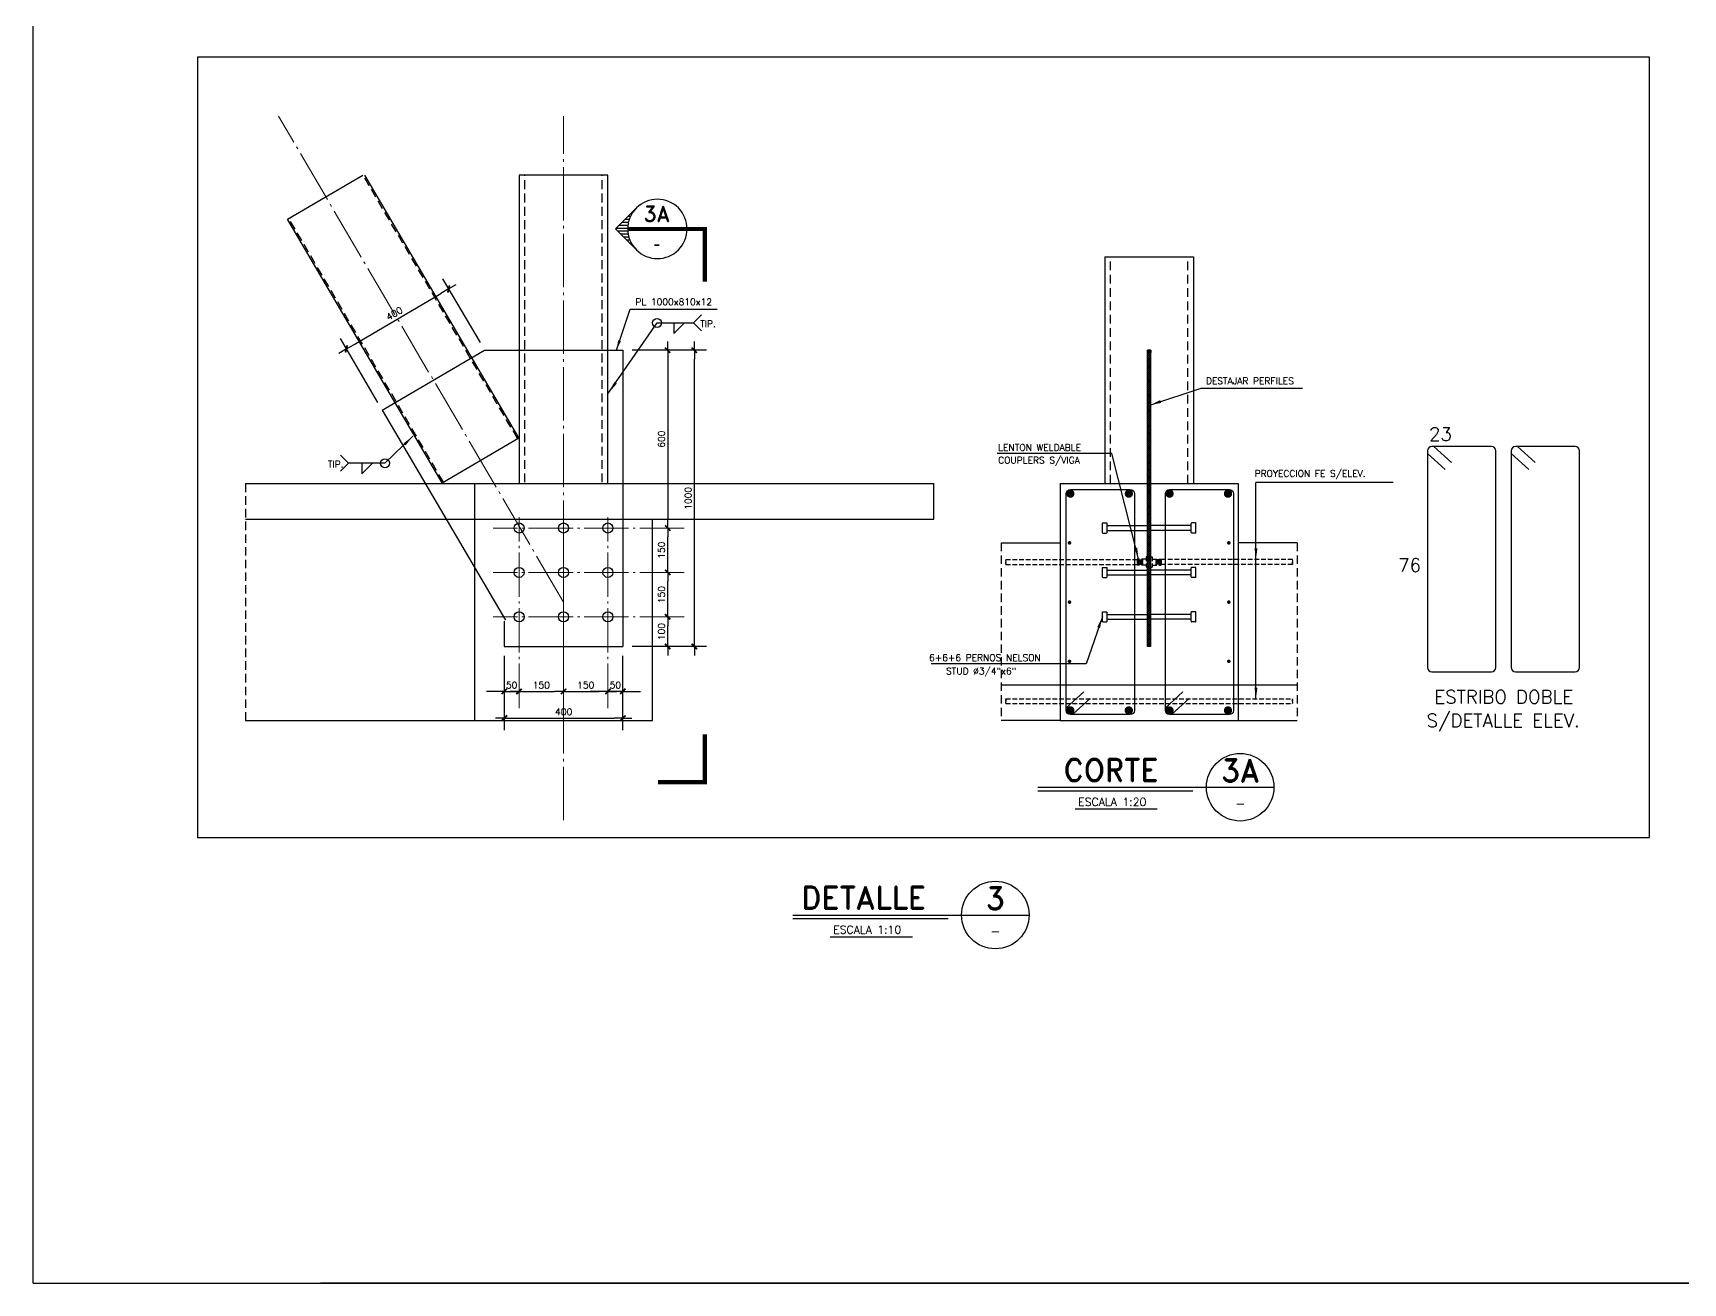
# Model space of a CAD drawing. Extents: x -17499 to 13275, y -26044 to 28890.
# Drawn here: x -58 to 2726, y 68 to 2178 of the extents above; entities that cross this region are included whole.
import ezdxf
from ezdxf.enums import TextEntityAlignment as Align

# ---------------------------------------------------------------- set-up
doc = ezdxf.new("R2010")
doc.units = 0
doc.header["$LTSCALE"] = 30
doc.header["$MEASUREMENT"] = 0
for name, pattern in [('DASHED', [0.75, 0.5, -0.25]), ('EJES', [12.5, 10, -1, 0.5, -1]), ('HIDDEN', [0.375, 0.25, -0.125]), ('RLE-PROYECCION', [0.71438, 0.47625, -0.23813])]:
    doc.linetypes.add(name, pattern=pattern)
doc.layers.get('0').update_dxf_attribs({"linetype": 'CONTINUOUS'})
for name, color, linetype in [('FE', 7, 'CONTINUOUS'), ('RL-CORTES', 5, 'CONTINUOUS'), ('RLA-CORTES', 5, 'CONTINUOUS'), ('RLA-COTAS1', 2, 'CONTINUOUS'), ('RLA-COTAS2', 1, 'CONTINUOUS'), ('RLA-FE', 7, 'CONTINUOUS'), ('RLA-FORMATO', 7, 'CONTINUOUS'), ('RLA-HATCH', 1, 'CONTINUOUS'), ('RLA-MUROS', 5, 'CONTINUOUS'), ('RLA-PERFILES', 3, 'CONTINUOUS'), ('RLA-SEGMENTO1', 2, 'DASHED'), ('RLA-SOLDADURAS', 2, 'CONTINUOUS'), ('RLA-TEXTOS', 3, 'CONTINUOUS'), ('TEXTOS', 3, 'CONTINUOUS'), ('TEXTOS50A', 3, 'CONTINUOUS')]:
    doc.layers.add(name, color=color, linetype=linetype)
doc.layers.add('RLA-EJES', color=1, linetype='EJES', lineweight=9)
doc.styles.add('ROMAND', font='romand', dxfattribs={"height": 31.5})
doc.styles.add('ROMANS', font='romans.shx', dxfattribs={"height": 11.25})
doc.styles.add('SIETE50', font='ROMAND.SHX', dxfattribs={"height": 31.5})
doc.linetypes.add('ZIGZAG', pattern='A,0.0001,-0.2,[131,ltypeshp.shx,S=0.2,R=0,X=-0.2,Y=0],-0.4,[131,ltypeshp.shx,S=0.2,R=180,X=0.2,Y=0],-0.2', length=0.8001)
doc.dimstyles.new('ING10M', dxfattribs={"dimscale": 50, "dimtxt": 0.27, "dimasz": 0.3, "dimexe": 0.2, "dimexo": 1, "dimgap": 0.1, "dimtad": 1, "dimdec": 1, "dimlfac": 2, "dimzin": 12, "dimdsep": 46, "dimtxsty": 'ROMANS', "dimblk1": 'TICK1', "dimblk2": 'TICK1', "dimsah": 1, "dimcen": 0.09, "dimse1": 1, "dimse2": 1, "dimclrd": 2, "dimclre": 4, "dimclrt": 3, "dimadec": 0, "dimazin": 0, "dimtfac": 1, "dimtdec": 1, "dimtix": 1, "dimtmove": 2, "dimatfit": 3, "dimldrblk": 'TICK1', "dimfxl": 1, "dimtolj": 1, "dimtzin": 12, "dimarcsym": 0})

# ---------------------------------------------------------------- blocks, each defined once
blk = doc.blocks.new('TICK1')
at = {"color": 2}
for points in [[(0, 0), (-1, 0)], [(0, 0), (1, 0)]]:
    blk.add_lwpolyline(points, dxfattribs=at)
at = {"color": 2, "const_width": 0.2}
blk.add_lwpolyline([(-0.3, -0.3), (0.3, 0.3)], dxfattribs=at)
blk = doc.blocks.new('*D19')
at = {"layer": 'RLA-COTAS1', "color": 2, "lineweight": -2, "transparency": 16777216}
blk.add_line((852.1, 1066.8), (897.1, 1066.8), dxfattribs=at)
at = {"layer": 'RLA-COTAS1', "color": 2, "lineweight": -2, "transparency": 16777216, "xscale": 15, "yscale": 15, "zscale": 15, "rotation": 180}
blk.add_blockref('TICK1', (837.1, 1066.8), dxfattribs=at)
at = {"layer": 'RLA-COTAS1', "color": 2, "lineweight": -2, "transparency": 16777216, "xscale": 15, "yscale": 15, "zscale": 15}
blk.add_blockref('TICK1', (912.1, 1066.8), dxfattribs=at)
at = {"layer": 'RLA-COTAS1', "color": 3, "transparency": 16777216, "insert": (874.6, 1077.5), "char_height": 11.25, "attachment_point": 5, "style": 'ROMANS'}
blk.add_mtext('\\A1;150', dxfattribs=at)
blk = doc.blocks.new('*D20')
at = {"layer": 'RLA-COTAS1', "color": 2, "lineweight": -2, "transparency": 16777216}
for p, q in [((722.1, 1066.8), (707.1, 1066.8)), ((737.1, 1066.8), (762.1, 1066.8)), ((777.1, 1066.8), (792.1, 1066.8))]:
    blk.add_line(p, q, dxfattribs=at)
at = {"layer": 'RLA-COTAS1', "color": 2, "lineweight": -2, "transparency": 16777216, "xscale": 15, "yscale": 15, "zscale": 15}
blk.add_blockref('TICK1', (737.1, 1066.8), dxfattribs=at)
at = {"layer": 'RLA-COTAS1', "color": 2, "lineweight": -2, "transparency": 16777216, "xscale": 15, "yscale": 15, "zscale": 15, "rotation": 180}
blk.add_blockref('TICK1', (762.1, 1066.8), dxfattribs=at)
at = {"layer": 'RLA-COTAS1', "color": 3, "transparency": 16777216, "insert": (749.6, 1077.5), "char_height": 11.25, "attachment_point": 5, "style": 'ROMANS'}
blk.add_mtext('\\A1;50', dxfattribs=at)
blk = doc.blocks.new('*D21')
at = {"layer": 'RLA-COTAS1', "color": 2, "lineweight": -2, "transparency": 16777216}
blk.add_line((752.4, 1021.8), (922.4, 1021.8), dxfattribs=at)
at = {"layer": 'RLA-COTAS1', "color": 2, "lineweight": -2, "transparency": 16777216, "xscale": 15, "yscale": 15, "zscale": 15, "rotation": 180}
blk.add_blockref('TICK1', (737.4, 1021.8), dxfattribs=at)
at = {"layer": 'RLA-COTAS1', "color": 2, "lineweight": -2, "transparency": 16777216, "xscale": 15, "yscale": 15, "zscale": 15}
blk.add_blockref('TICK1', (937.4, 1021.8), dxfattribs=at)
at = {"layer": 'RLA-COTAS1', "color": 3, "transparency": 16777216, "insert": (837.4, 1032.5), "char_height": 11.25, "attachment_point": 5, "style": 'ROMANS'}
blk.add_mtext('\\A1;400', dxfattribs=at)
blk = doc.blocks.new('*D22')
at = {"layer": 'RLA-COTAS1', "color": 2, "lineweight": -2, "transparency": 16777216}
for p, q in [((897.1, 1066.8), (882.1, 1066.8)), ((937.1, 1066.8), (912.1, 1066.8)), ((952.1, 1066.8), (967.1, 1066.8))]:
    blk.add_line(p, q, dxfattribs=at)
at = {"layer": 'RLA-COTAS1', "color": 2, "lineweight": -2, "transparency": 16777216, "xscale": 15, "yscale": 15, "zscale": 15}
blk.add_blockref('TICK1', (912.1, 1066.8), dxfattribs=at)
at = {"layer": 'RLA-COTAS1', "color": 2, "lineweight": -2, "transparency": 16777216, "xscale": 15, "yscale": 15, "zscale": 15, "rotation": 180}
blk.add_blockref('TICK1', (937.1, 1066.8), dxfattribs=at)
at = {"layer": 'RLA-COTAS1', "color": 3, "transparency": 16777216, "insert": (924.6, 1077.5), "char_height": 11.25, "attachment_point": 5, "style": 'ROMANS'}
blk.add_mtext('\\A1;50', dxfattribs=at)
blk = doc.blocks.new('*D23')
at = {"layer": 'RLA-COTAS1', "color": 2, "lineweight": -2, "transparency": 16777216}
blk.add_line((777.1, 1066.8), (822.1, 1066.8), dxfattribs=at)
at = {"layer": 'RLA-COTAS1', "color": 2, "lineweight": -2, "transparency": 16777216, "xscale": 15, "yscale": 15, "zscale": 15, "rotation": 180}
blk.add_blockref('TICK1', (762.1, 1066.8), dxfattribs=at)
at = {"layer": 'RLA-COTAS1', "color": 2, "lineweight": -2, "transparency": 16777216, "xscale": 15, "yscale": 15, "zscale": 15}
blk.add_blockref('TICK1', (837.1, 1066.8), dxfattribs=at)
at = {"layer": 'RLA-COTAS1', "color": 3, "transparency": 16777216, "insert": (799.6, 1077.5), "char_height": 11.25, "attachment_point": 5, "style": 'ROMANS'}
blk.add_mtext('\\A1;150', dxfattribs=at)
blk = doc.blocks.new('*D24')
at = {"layer": 'RLA-COTAS1', "color": 2, "lineweight": -2, "transparency": 16777216}
blk.add_line((1012.9, 1282.7), (1012.9, 1327.7), dxfattribs=at)
at = {"layer": 'RLA-COTAS1', "color": 2, "lineweight": -2, "transparency": 16777216, "xscale": 15, "yscale": 15, "zscale": 15}
for p, rotation in [((1012.9, 1342.7), 90), ((1012.9, 1267.7), 270)]:
    blk.add_blockref('TICK1', p, dxfattribs=dict(at, rotation=rotation))
at = {"layer": 'RLA-COTAS1', "color": 3, "transparency": 16777216, "insert": (1002.3, 1305.2), "char_height": 11.25, "attachment_point": 5, "rotation": 90, "style": 'ROMANS'}
blk.add_mtext('\\A1;150', dxfattribs=at)
blk = doc.blocks.new('*D25')
at = {"layer": 'RLA-COTAS1', "color": 2, "lineweight": -2, "transparency": 16777216}
blk.add_line((1057.9, 1157.7), (1057.9, 1627.7), dxfattribs=at)
at = {"layer": 'RLA-COTAS1', "color": 2, "lineweight": -2, "transparency": 16777216, "xscale": 15, "yscale": 15, "zscale": 15}
for p, rotation in [((1057.9, 1642.7), 90), ((1057.9, 1142.7), 270)]:
    blk.add_blockref('TICK1', p, dxfattribs=dict(at, rotation=rotation))
at = {"layer": 'RLA-COTAS1', "color": 3, "transparency": 16777216, "insert": (1047.3, 1392.7), "char_height": 11.25, "attachment_point": 5, "rotation": 90, "style": 'ROMANS'}
blk.add_mtext('\\A1;1000', dxfattribs=at)
blk = doc.blocks.new('*D26')
at = {"layer": 'RLA-COTAS1', "color": 2, "lineweight": -2, "transparency": 16777216}
blk.add_line((1012.9, 1627.7), (1012.9, 1357.7), dxfattribs=at)
at = {"layer": 'RLA-COTAS1', "color": 2, "lineweight": -2, "transparency": 16777216, "xscale": 15, "yscale": 15, "zscale": 15}
for p, rotation in [((1012.9, 1642.7), 90), ((1012.9, 1342.7), 270)]:
    blk.add_blockref('TICK1', p, dxfattribs=dict(at, rotation=rotation))
at = {"layer": 'RLA-COTAS1', "color": 3, "transparency": 16777216, "insert": (1002.3, 1492.7), "char_height": 11.25, "attachment_point": 5, "rotation": 90, "style": 'ROMANS'}
blk.add_mtext('\\A1;600', dxfattribs=at)
blk = doc.blocks.new('*D27')
at = {"layer": 'RLA-COTAS1', "color": 2, "lineweight": -2, "transparency": 16777216}
blk.add_line((1012.9, 1207.7), (1012.9, 1252.7), dxfattribs=at)
at = {"layer": 'RLA-COTAS1', "color": 2, "lineweight": -2, "transparency": 16777216, "xscale": 15, "yscale": 15, "zscale": 15}
for p, rotation in [((1012.9, 1267.7), 90), ((1012.9, 1192.7), 270)]:
    blk.add_blockref('TICK1', p, dxfattribs=dict(at, rotation=rotation))
at = {"layer": 'RLA-COTAS1', "color": 3, "transparency": 16777216, "insert": (1002.3, 1230.2), "char_height": 11.25, "attachment_point": 5, "rotation": 90, "style": 'ROMANS'}
blk.add_mtext('\\A1;150', dxfattribs=at)
blk = doc.blocks.new('*D28')
at = {"layer": 'RLA-COTAS1', "color": 2, "lineweight": -2, "transparency": 16777216}
blk.add_line((1012.9, 1157.7), (1012.9, 1177.7), dxfattribs=at)
at = {"layer": 'RLA-COTAS1', "color": 2, "lineweight": -2, "transparency": 16777216, "xscale": 15, "yscale": 15, "zscale": 15}
for p, rotation in [((1012.9, 1192.7), 90), ((1012.9, 1142.7), 270)]:
    blk.add_blockref('TICK1', p, dxfattribs=dict(at, rotation=rotation))
at = {"layer": 'RLA-COTAS1', "color": 3, "transparency": 16777216, "insert": (1002.3, 1167.7), "char_height": 11.25, "attachment_point": 5, "rotation": 90, "style": 'ROMANS'}
blk.add_mtext('\\A1;100', dxfattribs=at)
blk = doc.blocks.new('*D52')
at = {"layer": 'RLA-COTAS1', "color": 2, "lineweight": -2, "transparency": 16777216}
blk.add_line((483.6, 1652.7), (630.3, 1738.6), dxfattribs=at)
at = {"layer": 'RLA-COTAS1', "color": 2, "lineweight": -2, "transparency": 16777216, "xscale": 15, "yscale": 15, "zscale": 15}
for p, rotation in [((643.3, 1746.2), 30.37144683349987), ((470.7, 1645.1), 210.3714468334999)]:
    blk.add_blockref('TICK1', p, dxfattribs=dict(at, rotation=rotation))
at = {"layer": 'RLA-COTAS1', "color": 3, "transparency": 16777216, "insert": (551.6, 1704.8), "char_height": 11.25, "attachment_point": 5, "rotation": 30.3714, "style": 'ROMANS'}
blk.add_mtext('\\A1;400', dxfattribs=at)
blk = doc.blocks.new('T-DETALL')
at = {"color": 6}
for p, q in [((-154.5, -3.1), (177.6, -3.1)), ((-154.5, -8.1), (63.6, -8.1))]:
    blk.add_line(p, q, dxfattribs=at)
at = {"color": 3}
blk.add_line((-102.1, -33.6), (13.5, -33.6), dxfattribs=at)
blk.add_circle((130.1, -3.1), 47.5, dxfattribs=at)
at = {"color": 6, "style": 'SIETE50'}
blk.add_text('DETALLE', height=31.5, dxfattribs=at).set_placement((-142.7, 5.5))
blk.add_attdef('A', text='', height=31.5, dxfattribs=at).set_placement((130.2, 20.5), align=Align.MIDDLE_CENTER)
at = {"color": 3, "style": 'ROMANS'}
blk.add_attdef('ESCALA', (-97.8, -29.4), '', height=11.2, dxfattribs=at)
blk.add_attdef('-', text='', height=13, dxfattribs=at).set_placement((130.2, -25.9), align=Align.MIDDLE)
blk = doc.blocks.new('A$C056A6877')
at = {"layer": 'RLA-PERFILES'}
for p, q in [((0, 7.5), (0, -7.5)), ((1, 8.5), (7, 8.5)), ((8, 7.5), (8, -7.5)), ((8, 4), (76, 4)), ((1, -8.5), (7, -8.5)), ((8, -4), (76, -4))]:
    blk.add_line(p, q, dxfattribs=at)
for centre, start, end in [((1, 7.5), 90, 180), ((7, 7.5), 0, 90), ((1, -7.5), 180, 270), ((7, -7.5), 270, 0)]:
    blk.add_arc(centre, 1, start, end, dxfattribs=at)
blk = doc.blocks.new('*U57')
at = {"color": 2}
for p, q in [((10.3, 195), (25.1, 181.5)), ((5, 189.3), (19.8, 175.8))]:
    blk.add_line(p, q, dxfattribs=at)
at = {"layer": 'RLA-CORTES', "color": 2}
for p, q in [((59, 195), (8.5, 195)), ((5, 191.5), (5, 8.5)), ((62.5, 8.5), (62.5, 191.5)), ((8.5, 5), (59, 5))]:
    blk.add_line(p, q, dxfattribs=at)
for centre, start, end in [((8.5, 191.5), 90, 180), ((59, 191.5), 0, 90), ((8.5, 8.5), 180, 270), ((59, 8.5), 270, 0)]:
    blk.add_arc(centre, 3.5, start, end, dxfattribs=at)
blk = doc.blocks.new('A$C1B1873A6')
at = {"layer": 'RLA-FE'}
for p, q in [((-54, 183), (-54, 0)), ((0, 186.5), (-50.5, 186.5)), ((-48.7, 186.5), (-33.9, 173)), ((3.5, 0), (3.5, 183)), ((-54, 180.8), (-39.2, 167.3)), ((-50.5, -3.5), (0, -3.5))]:
    blk.add_line(p, q, dxfattribs=at)
for centre, start, end in [((-50.5, 183), 90, 180), ((0, 183), 0, 90), ((-50.5, 0), 180, 270), ((0, 0), 270, 0)]:
    blk.add_arc(centre, 3.5, start, end, dxfattribs=at)
blk = doc.blocks.new('*U60')
at = {"layer": 'RLA-CORTES', "color": 2, "const_width": 1.5}
for points in [[(0, -0.7, -1), (0, 0.8, -1)], [(134.4, -0.7, -1), (134.4, 0.8, -1)]]:
    blk.add_lwpolyline(points, format="xyb", close=True, dxfattribs=at)
blk = doc.blocks.new('FLECHA')
at = {"color": 2}
blk.add_lwpolyline([(0, 0, 0, 5, 0), (19.2, 0, 5, 5, 0)], format="xyseb", dxfattribs=at)
blk = doc.blocks.new('TITULO-CORTE')
at = {"layer": 'RLA-CORTES', "color": 6}
for p, q in [((-177.2, 51.3), (154.8, 51.3)), ((-177.2, 46.3), (40.8, 46.3))]:
    blk.add_line(p, q, dxfattribs=at)
at = {"layer": 'RLA-CORTES', "color": 3}
blk.add_line((-124.8, 20.8), (-9.3, 20.8), dxfattribs=at)
blk.add_circle((107.3, 51.3), 47.5, dxfattribs=at)
at = {"layer": 'RLA-CORTES', "color": 6, "style": 'SIETE50'}
blk.add_text('CORTE', height=31.5, dxfattribs=at).set_placement((-140.9, 59.8))
at = {"layer": 'RLA-CORTES', "color": 6, "style": 'SIETE50', "flags": 12}
blk.add_attdef('CORTE', text='', height=31.5, dxfattribs=at).set_placement((107.4, 74.9), align=Align.MIDDLE_CENTER)
at = {"layer": 'RLA-CORTES', "color": 3, "style": 'ROMANS', "flags": 12}
blk.add_attdef('ESCALA', (-120.5, 25), '', height=11.2, dxfattribs=at)
blk.add_attdef('PLANO', text='', height=13, dxfattribs=at).set_placement((107.5, 28.5), align=Align.MIDDLE)
blk = doc.blocks.new('*X62')
at = {"color": 0}
for p, q in [((2610.1, 1260), (2610.4, 1260)), ((2611.9, 1257.5), (2612.9, 1257.5)), ((2613.2, 1255), (2615.4, 1255)), ((2614.2, 1252.5), (2617.9, 1252.5)), ((2614.9, 1250), (2620.4, 1250)), ((2615.1, 1240), (2621.4, 1240)), ((2615.3, 1247.5), (2622.9, 1247.5)), ((2615.4, 1242.5), (2623.9, 1242.5)), ((2615.5, 1245), (2625.4, 1245)), ((2608.8, 1227.5), (2608.9, 1227.5)), ((2610.9, 1230), (2611.4, 1230)), ((2612.4, 1232.5), (2613.9, 1232.5)), ((2613.6, 1235), (2616.4, 1235)), ((2614.5, 1237.5), (2618.9, 1237.5))]:
    blk.add_line(p, q, dxfattribs=at)
blk = doc.blocks.new('*U64')
at = {"layer": 'RLA-CORTES', "color": 2, "linetype": 'Continuous'}
for p, q in [((-57.7, 77.3), (-75.4, 59.6)), ((-75.4, 59.6), (-57.7, 42))]:
    blk.add_line(p, q, dxfattribs=at)
at = {"layer": 'RLA-CORTES', "color": 2, "linetype": 'Continuous', "const_width": 3.5}
blk.add_lwpolyline([(-65, 59.6), (0, 59.6), (0, 15.1)], dxfattribs=at)
at = {"layer": 'RLA-CORTES', "color": 2, "const_width": 3.51}
blk.add_lwpolyline([(-39.5, -407.4), (0, -407.4), (0, -367)], dxfattribs=at)
at = {"layer": 'RLA-CORTES', "color": 1, "linetype": 'Continuous'}
blk.add_arc((-40, 59.6), 25, 225, 135, dxfattribs=at)
at = {"layer": 'RLA-CORTES', "color": 2, "linetype": 'Continuous'}
blk.add_arc((-40, 59.6), 25, 135, 225, dxfattribs=at)
at = {"layer": 'RLA-CORTES', "color": 2, "linetype": 'Continuous', "xscale": -1}
blk.add_blockref('*X62', (2550.5, -1184.9), dxfattribs=at)
at = {"layer": 'RLA-CORTES', "color": 3, "linetype": 'Continuous', "style": 'ROMAND', "flags": 12}
blk.add_attdef('CORTE', text='', height=13, dxfattribs=at).set_placement((-40.6, 65.9), align=Align.CENTER)
at = {"layer": 'RLA-CORTES', "color": 3, "linetype": 'Continuous', "flags": 12}
blk.add_attdef('PLANO', text='', height=13, dxfattribs=at).set_placement((-40.4, 40.8), align=Align.CENTER)
at = {"layer": 'RLA-CORTES', "color": 3, "linetype": 'Continuous', "style": 'ROMAND', "flags": 13}
blk.add_attdef('NUM', text='', height=13, dxfattribs=at).set_placement((42.9, -11), align=Align.MIDDLE)

msp = doc.modelspace()

# ---------------------------------------------------------------- hatches: boundary and pattern name
at = {"layer": 'RLA-HATCH'}
h = msp.add_hatch(dxfattribs=at)
h.set_pattern_fill('_U', color=256, scale=2.5, angle=45, style=0, double=1, pattern_type=0)
h.set_pattern_definition([(135, (11494.4796, 2262.6086), (1.76776695, 1.76776695), []), (45, (11494.4796, 2262.6086), (1.76776695, -1.76776695), [])])
h.paths.add_polyline_path([(1822.367, 1642.691), (1828.367, 1642.691), (1828.367, 1142.691), (1822.367, 1142.691)])

# ---------------------------------------------------------------- linework, layer by layer
at = {"layer": 'FE', "color": 1, "linetype": 'HIDDEN'}
for p, q in [((1583.65, 1289.239), (1805.004, 1289.239)), ((1583.65, 1281.247), (1805.004, 1281.247)), ((1805.004, 1290.349), (1805.004, 1280.137)), ((1820.146, 1290.349), (1805.004, 1290.349)), ((1820.146, 1294.178), (1820.146, 1276.308)), ((1822.367, 1294.178), (1820.146, 1294.178)), ((1828.367, 1294.178), (1830.587, 1294.178)), ((1830.587, 1294.178), (1830.587, 1276.308)), ((1830.587, 1290.349), (1845.729, 1290.349)), ((1845.729, 1290.349), (1845.729, 1280.137)), ((2067.083, 1289.239), (1845.729, 1289.239)), ((2067.083, 1281.247), (1845.729, 1281.247)), ((1820.146, 1280.137), (1805.004, 1280.137)), ((1822.367, 1276.308), (1820.146, 1276.308)), ((1828.367, 1276.308), (1830.587, 1276.308)), ((1830.587, 1280.137), (1845.729, 1280.137)), ((1583.65, 1054.135), (2067.083, 1054.135)), ((1583.65, 1046.143), (2067.083, 1046.143))]:
    msp.add_line(p, q, dxfattribs=at)
at = {"layer": 'FE', "color": 1, "linetype": 'HIDDEN', "ltscale": 0.25}
for p, q in [((1805.004, 1289.239), (1809.221, 1289.239)), ((1805.004, 1281.247), (1809.221, 1281.247)), ((1809.221, 1289.239), (1813.884, 1288.927)), ((1809.221, 1281.247), (1813.884, 1281.564)), ((1813.884, 1288.927), (1813.884, 1281.564)), ((1841.512, 1289.239), (1836.849, 1288.927)), ((1836.849, 1288.927), (1836.849, 1281.564)), ((1841.512, 1281.247), (1836.849, 1281.564)), ((1845.729, 1289.239), (1841.512, 1289.239)), ((1845.729, 1281.247), (1841.512, 1281.247))]:
    msp.add_line(p, q, dxfattribs=at)
at = {"layer": 'FE', "color": 1, "linetype": 'HIDDEN', "ltscale": 0.15}
for p, q in [((1805.618, 1289.239), (1805.618, 1281.247)), ((1806.268, 1289.239), (1806.268, 1281.247)), ((1806.918, 1289.239), (1806.918, 1281.247)), ((1807.568, 1289.239), (1807.568, 1281.247)), ((1808.218, 1289.239), (1808.218, 1281.247)), ((1808.868, 1289.239), (1808.868, 1281.247)), ((1809.517, 1289.239), (1809.517, 1281.258)), ((1810.167, 1289.206), (1810.167, 1281.282)), ((1810.817, 1289.182), (1810.817, 1281.305)), ((1811.467, 1289.159), (1811.467, 1281.329)), ((1812.117, 1289.136), (1812.117, 1281.352)), ((1812.766, 1289.113), (1812.766, 1281.376)), ((1813.416, 1289.09), (1813.416, 1281.399)), ((1837.317, 1289.09), (1837.317, 1281.399)), ((1837.967, 1289.113), (1837.967, 1281.376)), ((1838.616, 1289.136), (1838.616, 1281.352)), ((1839.266, 1289.159), (1839.266, 1281.329)), ((1839.916, 1289.182), (1839.916, 1281.305)), ((1840.566, 1289.206), (1840.566, 1281.282)), ((1841.216, 1289.239), (1841.216, 1281.258)), ((1841.866, 1289.239), (1841.866, 1281.247)), ((1842.515, 1289.239), (1842.515, 1281.247)), ((1843.165, 1289.239), (1843.165, 1281.247)), ((1843.815, 1289.239), (1843.815, 1281.247)), ((1844.465, 1289.239), (1844.465, 1281.247)), ((1845.115, 1289.239), (1845.115, 1281.247))]:
    msp.add_line(p, q, dxfattribs=at)
at = {"layer": 'FE', "color": 2}
for centre, start, end in [((1586.228, 1283.262), 142.731417, 218.005501), ((1586.254, 1287.258), 142.731417, 218.005501), ((1581.046, 1283.229), 322.731417, 38.005501), ((1581.046, 1283.229), 322.731417, 38.005501), ((2069.687, 1283.229), 141.994499, 217.268583), ((2069.687, 1283.229), 141.994499, 217.268583), ((2064.479, 1287.258), 321.994499, 37.268583), ((2064.505, 1283.262), 321.994499, 37.268583), ((1586.228, 1052.12), 141.994499, 217.268583), ((1586.254, 1048.124), 141.994499, 217.268583), ((1581.046, 1052.154), 321.994499, 37.268583), ((1581.046, 1052.154), 321.994499, 37.268583), ((2069.687, 1052.154), 142.731417, 218.005501), ((2069.687, 1052.154), 142.731417, 218.005501), ((2064.479, 1048.124), 322.731417, 38.005501), ((2064.505, 1052.12), 322.731417, 38.005501)]:
    msp.add_arc(centre, 3.272, start, end, dxfattribs=at)
at = {"layer": 'RL-CORTES', "color": 2, "const_width": 7}
for points in [[(1695.867, 1400.691, -1), (1688.867, 1400.691, -1)], [(1794.533, 1400.691, -1), (1787.533, 1400.691, -1)], [(1863.2, 1400.691, -1), (1856.2, 1400.691, -1)], [(1961.867, 1400.691, -1), (1954.867, 1400.691, -1)], [(1688.867, 1034.691, -1), (1695.867, 1034.691, -1)], [(1787.533, 1034.691, -1), (1794.533, 1034.691, -1)], [(1856.2, 1034.691, -1), (1863.2, 1034.691, -1)], [(1954.867, 1034.691, -1), (1961.867, 1034.691, -1)]]:
    msp.add_lwpolyline(points, format="xyb", close=True, dxfattribs=at)
at = {"layer": 'RLA-CORTES', "color": 2}
msp.add_lwpolyline([(2669.666, 2137.812), (219.666, 2137.812), (219.666, 820.312), (2669.666, 820.312)], close=True, dxfattribs=at)
at = {"layer": 'RLA-COTAS2'}
for p, q in [((633.138, 1763.478), (696.339, 1655.633)), ((523.786, 1554.512), (460.585, 1662.358)), ((1078.642, 1642.691), (952.964, 1642.691)), ((1078.642, 1142.691), (952.964, 1142.691)), ((737.398, 1001.127), (737.398, 1126.805)), ((937.398, 1001.127), (937.398, 1126.805))]:
    msp.add_line(p, q, dxfattribs=at)
at = {"layer": 'RLA-EJES', "ltscale": 0.3}
for p, q in [((837.078, 1217.691), (356.355, 2038)), ((837.078, 849.312), (837.078, 2038))]:
    msp.add_line(p, q, dxfattribs=at)
at = {"layer": 'RLA-EJES', "ltscale": 0.25}
for p, q in [((1040.684, 1342.691), (718.206, 1342.691)), ((762.078, 1038.765), (762.078, 1361.243)), ((837.078, 1038.765), (837.078, 1361.243)), ((912.078, 1038.765), (912.078, 1361.243)), ((1040.684, 1267.691), (718.206, 1267.691)), ((1040.684, 1192.691), (718.206, 1192.691))]:
    msp.add_line(p, q, dxfattribs=at)
at = {"layer": 'RLA-FORMATO', "color": 6, "linetype": 'Continuous'}
for p, q in [((-58.1, 68.098), (-58.1, 4118.098)), ((-58.1, 68.098), (5686.9, 68.098)), ((5686.9, 68.098), (426.9, 68.098))]:
    msp.add_line(p, q, dxfattribs=at)
at = {"layer": 'RLA-MUROS'}
for p, q in [((300.578, 1417.691), (1462.078, 1417.691)), ((687.078, 1417.691), (687.078, 1017.691)), ((1462.078, 1357.691), (1462.078, 1417.691)), ((1675.367, 1417.691), (1975.367, 1417.691)), ((1675.367, 1417.691), (1675.367, 1017.691)), ((1975.367, 1417.691), (1975.367, 1017.691)), ((300.578, 1357.691), (825.578, 1357.691)), ((300.578, 1357.691), (987.078, 1357.691)), ((987.078, 1357.691), (1462.078, 1357.691)), ((987.078, 1017.691), (987.078, 1357.691)), ((1575.367, 1317.691), (1675.367, 1317.691)), ((2075.367, 1317.691), (1975.367, 1317.691)), ((1575.367, 1077.691), (2075.367, 1077.691)), ((300.578, 1017.691), (987.078, 1017.691)), ((1675.367, 1017.691), (1575.367, 1017.691)), ((1675.367, 1017.691), (1975.367, 1017.691)), ((1975.367, 1017.691), (2075.367, 1017.691))]:
    msp.add_line(p, q, dxfattribs=at)
at = {"layer": 'RLA-MUROS', "color": 1, "linetype": 'RLE-PROYECCION'}
for p, q in [((300.578, 1417.691), (300.578, 1017.691)), ((1575.367, 1317.691), (1575.367, 1017.691)), ((2075.367, 1317.691), (2075.367, 1017.691))]:
    msp.add_line(p, q, dxfattribs=at)
at = {"layer": 'RLA-PERFILES', "color": 1, "linetype": 'ZIGZAG'}
for p, q in [((371.439, 1863.923), (498.697, 1938.5)), ((912.078, 1938.5), (762.078, 1938.5)), ((1750.367, 1800.691), (1900.367, 1800.691))]:
    msp.add_line(p, q, dxfattribs=at)
at = {"layer": 'RLA-PERFILES'}
for p, q in [((761.617, 1494.796), (501.594, 1938.5)), ((762.078, 1938.5), (762.078, 1417.691)), ((912.078, 1417.691), (912.078, 1938.5)), ((632.202, 1418.955), (371.439, 1863.923)), ((1750.367, 1800.691), (1750.367, 1417.691)), ((1900.367, 1800.691), (1900.367, 1417.691)), ((531.37, 1541.57), (703.923, 1642.691)), ((703.923, 1642.691), (937.078, 1642.691)), ((937.078, 1642.691), (937.078, 1421.691)), ((531.37, 1541.57), (739.235, 1186.868)), ((632.202, 1418.955), (761.617, 1494.796)), ((937.078, 1421.691), (937.078, 1142.691)), ((737.078, 1185.604), (737.078, 1142.691)), ((737.078, 1142.691), (937.078, 1142.691))]:
    msp.add_line(p, q, dxfattribs=at)
at = {"layer": 'RLA-PERFILES', "color": 4}
for p, q in [((1822.367, 1142.691), (1822.367, 1642.691)), ((1828.367, 1642.691), (1822.367, 1642.691)), ((1828.367, 1142.691), (1828.367, 1642.691)), ((1828.367, 1642.691), (1828.367, 1638.691)), ((1828.367, 1142.691), (1822.367, 1142.691))]:
    msp.add_line(p, q, dxfattribs=at)
at = {"layer": 'RLA-PERFILES', "color": 2}
for centre in [(762.078, 1342.691), (837.078, 1342.691), (912.078, 1342.691), (762.078, 1267.691), (837.078, 1267.691), (912.078, 1267.691), (762.078, 1192.691), (837.078, 1192.691), (912.078, 1192.691)]:
    msp.add_circle(centre, 8.5, dxfattribs=at)
at = {"layer": 'RLA-SEGMENTO1'}
for p, q in [((759.46, 1493.532), (498.697, 1938.5)), ((772.078, 1419.86), (772.078, 1938.5)), ((902.078, 1419.86), (902.078, 1938.5)), ((634.359, 1420.219), (373.596, 1865.187)), ((1760.367, 1417.691), (1760.367, 1800.691)), ((1890.367, 1417.691), (1890.367, 1800.691))]:
    msp.add_line(p, q, dxfattribs=at)
at = {"layer": 'RLA-SOLDADURAS'}
for p, q in [((1056.377, 1688.944), (1069.877, 1702.444)), ((912.078, 1569.195), (995.044, 1688.944)), ((995.348, 1688.944), (1056.377, 1688.944)), ((1023.313, 1688.944), (1023.313, 1671.061)), ((1023.313, 1671.061), (1041.197, 1688.944)), ((1056.377, 1688.944), (1069.877, 1675.444)), ((583.118, 1497.768), (535.803, 1452.066)), ((474.47, 1452.066), (460.97, 1465.566)), ((474.47, 1452.066), (460.97, 1438.566)), ((535.803, 1452.066), (474.47, 1452.066)), ((496.744, 1434.182), (514.627, 1452.066)), ((496.744, 1452.066), (496.744, 1434.182))]:
    msp.add_line(p, q, dxfattribs=at)
for points in [[(912.078, 1569.195, 0, 5, 0), (925.019, 1587.874, 5, 5, 0)], [(583.118, 1497.768, 0, 5, 0), (568.69, 1483.831, 5, 5, 0)]]:
    msp.add_lwpolyline(points, format="xyseb", dxfattribs=at)
for centre in [(995.044, 1688.944), (535.803, 1452.066)]:
    msp.add_circle(centre, 7.58, dxfattribs=at)
at = {"layer": 'RLA-TEXTOS', "color": 1}
for p, q in [((926.266, 1642.691), (949.446, 1712.004)), ((949.446, 1712.004), (1096.426, 1712.004)), ((1828.367, 1550.695), (1913.101, 1578.636)), ((1913.101, 1578.636), (2084.081, 1578.636)), ((1746.367, 1192.691), (1718.796, 1113.141)), ((1718.796, 1113.141), (1457.607, 1113.141))]:
    msp.add_line(p, q, dxfattribs=at)
at = {"layer": 'RLA-TEXTOS', "color": 2}
for points in [[(926.266, 1642.691, 0, 5, 0), (931.679, 1658.875, 5, 5, 0)], [(1828.367, 1550.695, 0, 5, 0), (1844.55, 1556.107, 5, 5, 0)]]:
    msp.add_lwpolyline(points, format="xyseb", dxfattribs=at)
at = {"layer": 'TEXTOS50A', "color": 1}
for p, q in [((1762.234, 1468.666), (1568.78, 1468.666)), ((1807.424, 1290.427), (1762.234, 1468.666)), ((2005.537, 1054.135), (2005.537, 1419.704)), ((2236.932, 1419.704), (2005.537, 1419.704))]:
    msp.add_line(p, q, dxfattribs=at)

# ---------------------------------------------------------------- block references
at = {"xscale": 2, "yscale": 2, "zscale": 2}
for p in [(2403.27, 1107.004), (2544.27, 1107.004)]:
    msp.add_blockref('A$C1B1873A6', p, dxfattribs=at)
at = {"xscale": -2, "yscale": 2, "zscale": 2, "rotation": 180}
for p in [(1675.367, 1417.691), (1842.7, 1417.691)]:
    msp.add_blockref('*U57', p, dxfattribs=at)
at = {"xscale": -1, "rotation": 180}
for p in [(1746.367, 1342.691), (1746.367, 1267.691), (1746.367, 1192.691)]:
    msp.add_blockref('A$C056A6877', p, dxfattribs=at)
at = {"rotation": 180}
for p in [(1904.367, 1342.691), (1904.367, 1267.691), (1904.367, 1192.691)]:
    msp.add_blockref('A$C056A6877', p, dxfattribs=at)
at = {"xscale": 1.2, "yscale": 1.2, "zscale": 1.2}
msp.add_blockref('T-DETALL', (1409.598, 693.061), dxfattribs=at).add_auto_attribs({'ESCALA': 'ESCALA 1:10', 'A': '3', '-': '-'})
at = {"layer": 'RLA-CORTES'}
ref = msp.add_blockref('TITULO-CORTE', (1850.147, 843.494), dxfattribs=dict(at, xscale=1.2, yscale=1.2, zscale=1.2))
ref.add_attrib('ESCALA', 'ESCALA 1:20', (1705.534, 873.497), dxfattribs={"color": 3, "height": 13.5, "style": 'ROMANS'})
ref.add_attrib('CORTE', '3A', dxfattribs={"color": 6, "height": 37.8, "style": 'SIETE50'}).set_placement((1979.03, 933.32), align=Align.MIDDLE_CENTER)
ref.add_attrib('PLANO', '-', dxfattribs={"color": 3, "height": 15.6, "style": 'ROMANS'}).set_placement((1979.119, 877.647), align=Align.MIDDLE)
ref = msp.add_blockref('*U64', (1075.513, 1728.371), dxfattribs=dict(at, xscale=2, yscale=2, zscale=2))
ref.add_attrib('PLANO', '-', dxfattribs={"color": 3, "linetype": 'Continuous', "height": 26}).set_placement((994.666, 1809.971), align=Align.CENTER)
ref.add_attrib('CORTE', '3A', dxfattribs={"color": 3, "linetype": 'Continuous', "height": 26, "style": 'ROMAND'}).set_placement((994.403, 1860.221), align=Align.CENTER)
at = {"layer": 'RLA-FE', "xscale": -2, "yscale": 2, "zscale": 2, "rotation": 180}
for p in [(1690.967, 1317.691), (1690.967, 1217.691), (1690.967, 1117.691)]:
    msp.add_blockref('*U60', p, dxfattribs=at)
at = {"layer": 'RLA-TEXTOS', "color": 2, "xscale": -1, "rotation": 70.77923625546421}
msp.add_blockref('FLECHA', (1746.367, 1192.691), dxfattribs=at)
at = {"layer": 'TEXTOS50A', "color": 1}
for p, rotation in [((1807.424, 1290.427), 104.342706613358), ((2005.537, 1289.239), 90), ((2005.537, 1054.135), 90)]:
    msp.add_blockref('FLECHA', p, dxfattribs=dict(at, rotation=rotation))

# ---------------------------------------------------------------- texts
at = {"layer": 'RLA-FE', "color": 3, "style": 'ROMANS'}
msp.add_text('23', height=22.5, dxfattribs=at).set_placement((2297.634, 1489.976))
for s, p in [('76', (2284.05, 1268.728)), ('ESTRIBO DOBLE', (2540.819, 1046.488)), ('S/DETALLE ELEV.', (2551.819, 1006.488))]:
    msp.add_text(s, height=22.5, dxfattribs=at).set_placement(p, align=Align.RIGHT)
at = {"layer": 'RLA-TEXTOS', "style": 'ROMANS'}
for s, p in [('PL 1000x810x12', (1023.09, 1718.735)), ('DESTAJAR PERFILES', (1995.297, 1585.367))]:
    msp.add_text(s, height=11.25, dxfattribs=at).set_placement(p, align=Align.CENTER)
for s, p in [('TIP.', (1067.787, 1681.894)), ('TIP.', (439.573, 1444.722)), ('6+6+6 PERNOS NELSON', (1453.927, 1118.159)), ('STUD %%C3/4"x6"', (1482.468, 1095.568))]:
    msp.add_text(s, height=11.25, dxfattribs=at).set_placement(p)
at = {"layer": 'TEXTOS', "style": 'ROMANS'}
for s, p in [('LENTON WELDABLE', (1570.545, 1472.975)), ('COUPLERS S/VIGA ', (1570.545, 1451.475)), ('PROYECCION FE S/ELEV.', (2003.189, 1429.07))]:
    msp.add_text(s, height=11.25, dxfattribs=at).set_placement(p)

# ---------------------------------------------------------------- dimensions: what is measured, and where the dimension line sits
at = {"layer": 'RLA-COTAS1'}
dim = msp.add_aligned_dim(p1=(460.585, 1662.358), p2=(633.138, 1763.478), distance=-20, dimstyle='ING10M', override={"dimtad": 3}, dxfattribs=at)
dim.commit()
dim.dimension.update_dxf_attribs({"geometry": '*D52', "text_midpoint": (551.602, 1704.83)})
for base, p1, p2, angle, picture, middle in [((1012.937, 1342.691), (1012.937, 1642.691), (1012.937, 1342.691), 270, '*D26', (1002.312, 1492.691)), ((1057.934, 1642.691), (1057.934, 1142.691), (1057.934, 1642.691), 90, '*D25', (1047.309, 1392.691)), ((1012.937, 1342.691), (1012.937, 1267.691), (1012.937, 1342.691), 90, '*D24', (1002.312, 1305.191)), ((1012.937, 1267.691), (1012.937, 1192.691), (1012.937, 1267.691), 90, '*D27', (1002.312, 1230.191)), ((1012.937, 1192.691), (1012.937, 1142.691), (1012.937, 1192.691), 90, '*D28', (1002.312, 1167.691)), ((912.078, 1066.832), (937.078, 1066.832), (912.078, 1066.832), 180, '*D22', (924.578, 1077.457))]:
    dim = msp.add_linear_dim(base=base, p1=p1, p2=p2, angle=angle, dimstyle='ING10M', dxfattribs=at)
    dim.commit()
    dim.dimension.update_dxf_attribs({"geometry": picture, "text_midpoint": middle})
for base, p1, p2, picture, middle in [((762.078, 1066.832), (737.078, 1066.832), (762.078, 1066.832), '*D20', (749.578, 1077.457)), ((837.078, 1066.832), (762.078, 1066.832), (837.078, 1066.832), '*D23', (799.578, 1077.457)), ((912.078, 1066.832), (837.078, 1066.832), (912.078, 1066.832), '*D19', (874.578, 1077.457))]:
    dim = msp.add_linear_dim(base=base, p1=p1, p2=p2, dimstyle='ING10M', dxfattribs=at)
    dim.commit()
    dim.dimension.update_dxf_attribs({"geometry": picture, "text_midpoint": middle})
dim = msp.add_linear_dim(base=(937.398, 1021.836), p1=(737.398, 1021.836), p2=(937.398, 1021.836), dimstyle='ING10M', override={"dimtad": 3}, dxfattribs=at)
dim.commit()
dim.dimension.update_dxf_attribs({"geometry": '*D21', "text_midpoint": (837.398, 1032.461)})

doc.saveas('drawing.dxf')
